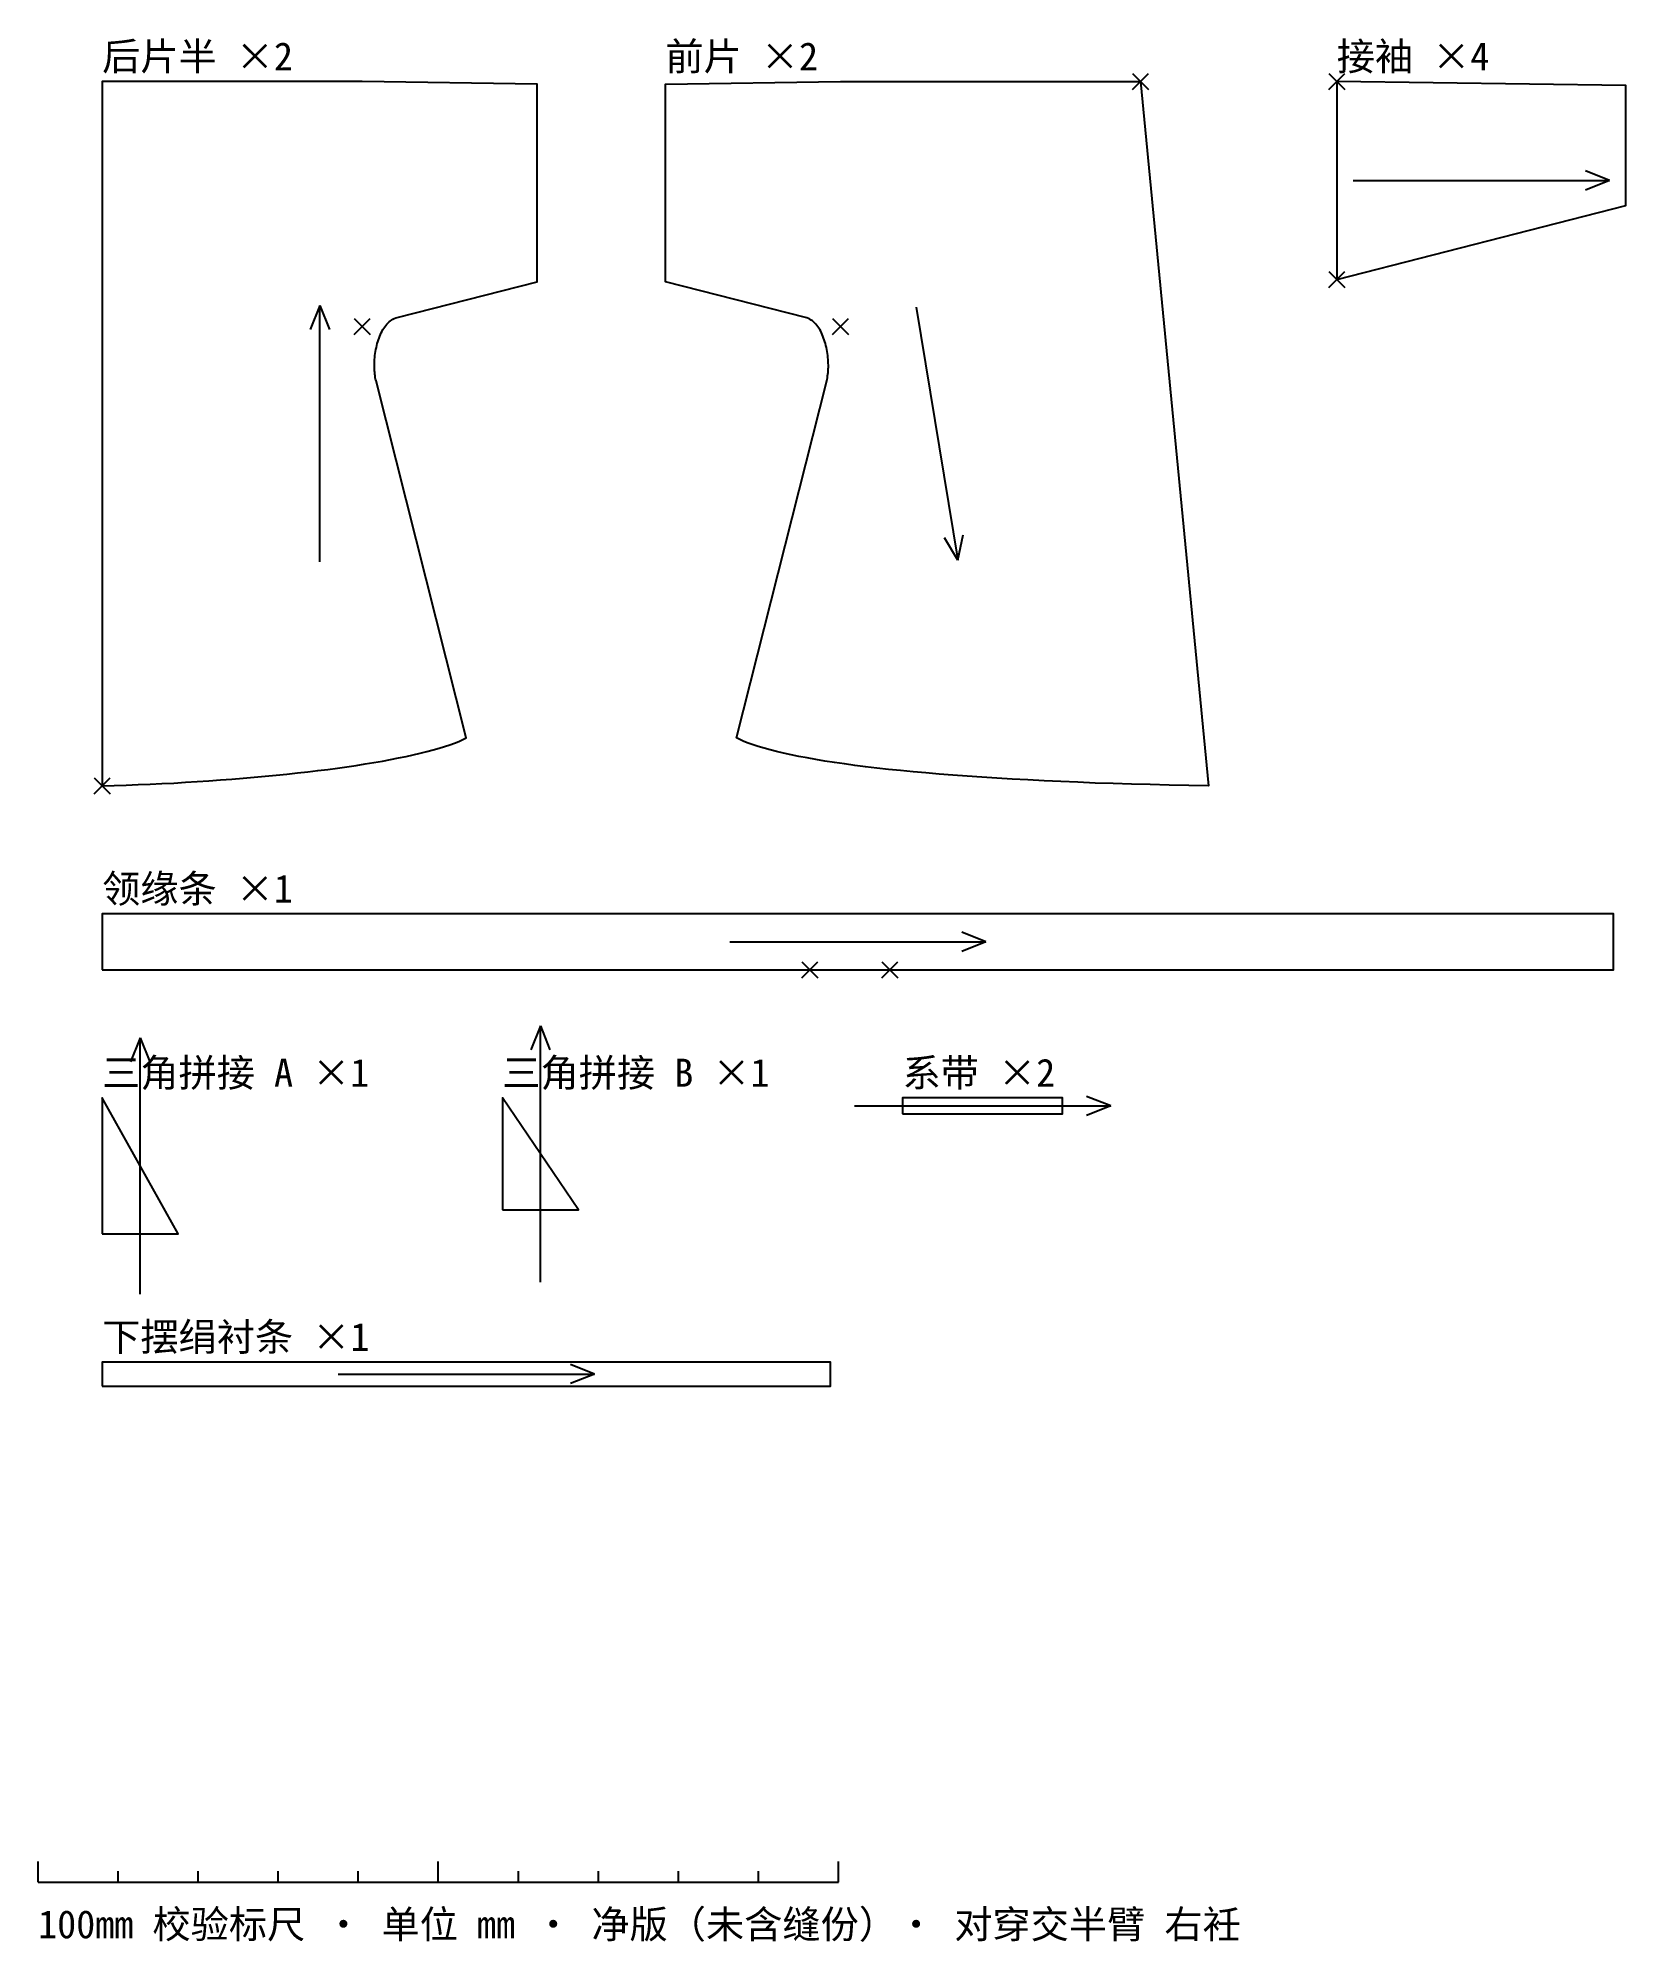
# Model space of a CAD drawing. Header units: millimetres. Extents: x 40 to 2024, y -135 to 2244.
import ezdxf

# ---------------------------------------------------------------- set-up
doc = ezdxf.new("R2010")
doc.units = ezdxf.units.MM
for name, color, linetype in [('CUT_轮廓', 7, 'Continuous'), ('DIM_标注', 4, 'Continuous'), ('GRAIN_布纹', 8, 'Continuous'), ('NOTCH_刀口', 1, 'Continuous'), ('TEXT_文字', 3, 'Continuous')]:
    doc.layers.add(name, color=color, linetype=linetype)
doc.styles.add('CN', font='simsun.ttc')

msp = doc.modelspace()

# ---------------------------------------------------------------- linework, layer by layer
at = {"layer": 'CUT_轮廓'}
for points in [[(120, 1310), (135, 1310.4), (150, 1310.9), (164.9, 1311.5), (179.9, 1312.1), (194.7, 1312.8), (209.5, 1313.5), (224.2, 1314.4), (238.8, 1315.3), (253.3, 1316.2), (267.7, 1317.3), (282, 1318.4), (296.1, 1319.5), (310, 1320.7), (323.8, 1322), (337.4, 1323.3), (350.7, 1324.6), (363.9, 1326.1), (376.8, 1327.5), (389.5, 1329.1), (401.9, 1330.6), (414, 1332.2), (425.9, 1333.9), (437.4, 1335.6), (448.7, 1337.4), (459.6, 1339.2), (470.2, 1341), (480.4, 1342.8), (490.3, 1344.8), (499.7, 1346.7), (508.8, 1348.7), (517.5, 1350.7), (525.8, 1352.7), (533.6, 1354.8), (541, 1356.9), (547.9, 1359), (554.3, 1361.2), (560.2, 1363.3), (565.7, 1365.5), (570.6, 1367.8), (575, 1370), (462.2, 1816.1), (461.7, 1818), (461.3, 1820), (461, 1822.1), (460.7, 1824.2), (460.5, 1826.4), (460.3, 1828.6), (460.2, 1830.9), (460.1, 1833.3), (460.1, 1835.6), (460.2, 1838), (460.3, 1840.5), (460.4, 1842.9), (460.7, 1845.4), (460.9, 1847.9), (461.3, 1850.3), (461.6, 1852.8), (462.1, 1855.3), (462.6, 1857.7), (463.1, 1860.2), (463.8, 1862.5), (464.4, 1864.9), (465.2, 1867.2), (466, 1869.5), (466.8, 1871.7), (467.7, 1873.9), (468.7, 1876), (469.7, 1878), (470.8, 1880), (471.9, 1881.8), (473.2, 1883.6), (474.4, 1885.3), (475.7, 1886.9), (477.1, 1888.3), (478.6, 1889.7), (480.1, 1890.9), (481.7, 1892), (483.3, 1893), (485, 1893.9), (486.8, 1894.6), (488.6, 1895.1), (663.7, 1939.8), (663.7, 2186.9), (445, 2190), (170, 2190), (120, 2190)], [(1417.4, 2190), (1502.4, 1310), (1477.5, 1310.4), (1453.2, 1310.9), (1429.3, 1311.5), (1406, 1312.1), (1383.1, 1312.8), (1360.8, 1313.5), (1339, 1314.4), (1317.7, 1315.3), (1296.9, 1316.2), (1276.6, 1317.3), (1256.9, 1318.4), (1237.6, 1319.5), (1218.9, 1320.7), (1200.7, 1322), (1183, 1323.3), (1165.8, 1324.6), (1149.2, 1326.1), (1133.1, 1327.5), (1117.5, 1329.1), (1102.4, 1330.6), (1087.9, 1332.2), (1073.8, 1333.9), (1060.3, 1335.6), (1047.4, 1337.4), (1034.9, 1339.2), (1023, 1341), (1011.6, 1342.8), (1000.8, 1344.8), (990.5, 1346.7), (980.7, 1348.7), (971.4, 1350.7), (962.7, 1352.7), (954.5, 1354.8), (946.9, 1356.9), (939.8, 1359), (933.2, 1361.2), (927.2, 1363.3), (921.7, 1365.5), (916.8, 1367.8), (912.4, 1370), (1025.2, 1816.1), (1025.7, 1818), (1026.1, 1820), (1026.4, 1822.1), (1026.7, 1824.2), (1026.9, 1826.4), (1027.1, 1828.6), (1027.2, 1830.9), (1027.3, 1833.3), (1027.3, 1835.6), (1027.2, 1838), (1027.1, 1840.5), (1027, 1842.9), (1026.7, 1845.4), (1026.5, 1847.9), (1026.1, 1850.3), (1025.8, 1852.8), (1025.3, 1855.3), (1024.8, 1857.7), (1024.3, 1860.2), (1023.6, 1862.5), (1023, 1864.9), (1022.2, 1867.2), (1021.4, 1869.5), (1020.6, 1871.7), (1019.7, 1873.9), (1018.7, 1876), (1017.7, 1878), (1016.6, 1880), (1015.5, 1881.8), (1014.2, 1883.6), (1013, 1885.3), (1011.7, 1886.9), (1010.3, 1888.3), (1008.8, 1889.7), (1007.3, 1890.9), (1005.7, 1892), (1004.1, 1893), (1002.4, 1893.9), (1000.6, 1894.6), (998.8, 1895.1), (823.7, 1939.8), (823.7, 2186.9), (1042.4, 2190), (1417.4, 2190)], [(1662.4, 1942.8), (2023.7, 2035), (2023.7, 2185), (1662.4, 2190)], [(120, 1080), (2008.2, 1080), (2008.2, 1150), (120, 1150)], [(120, 750), (215, 750), (120, 920)], [(620, 780), (715, 780), (620, 920)], [(1120, 900), (1320, 900), (1320, 920), (1120, 920)], [(120, 560), (1030, 560), (1030, 590), (120, 590)]]:
    msp.add_lwpolyline(points, close=True, dxfattribs=at)
at = {"layer": 'DIM_标注'}
for p, q in [((40, -60), (40, -34)), ((140, -60), (140, -46)), ((240, -60), (240, -46)), ((340, -60), (340, -46)), ((440, -60), (440, -46)), ((540, -60), (540, -34)), ((640, -60), (640, -46)), ((740, -60), (740, -46)), ((840, -60), (840, -46)), ((940, -60), (940, -46)), ((1040, -60), (1040, -34)), ((40, -60), (1040, -60))]:
    msp.add_line(p, q, dxfattribs=at)
at = {"layer": 'GRAIN_布纹'}
for p, q in [((2003.1, 2066.4), (1973.1, 2078.4)), ((1683.1, 2066.4), (2003.1, 2066.4)), ((2003.1, 2066.4), (1973.1, 2054.4)), ((391.9, 1910), (379.9, 1880)), ((391.9, 1590), (391.9, 1910)), ((391.9, 1910), (403.9, 1880)), ((1137.2, 1907.9), (1188.9, 1592.1)), ((1188.9, 1592.1), (1172.2, 1619.8)), ((1188.9, 1592.1), (1195.9, 1623.6)), ((1224.1, 1115), (1194.1, 1127)), ((904.1, 1115), (1224.1, 1115)), ((1224.1, 1115), (1194.1, 1103)), ((667.5, 1010), (655.5, 980)), ((667.5, 690), (667.5, 1010)), ((667.5, 1010), (679.5, 980)), ((167.5, 995), (155.5, 965)), ((167.5, 675), (167.5, 995)), ((167.5, 995), (179.5, 965)), ((1060, 910), (1380, 910)), ((1380, 910), (1350, 922)), ((1380, 910), (1350, 898)), ((415, 575), (735, 575)), ((735, 575), (705, 587)), ((735, 575), (705, 563))]:
    msp.add_line(p, q, dxfattribs=at)
at = {"layer": 'NOTCH_刀口'}
for p, q in [((1407.4, 2180), (1427.4, 2200)), ((1407.4, 2200), (1427.4, 2180)), ((1652.4, 2180), (1672.4, 2200)), ((1652.4, 2200), (1672.4, 2180)), ((1652.4, 1932.8), (1672.4, 1952.8)), ((1652.4, 1952.8), (1672.4, 1932.8)), ((435, 1874), (455, 1894)), ((435, 1894), (455, 1874)), ((1032.4, 1874), (1052.4, 1894)), ((1032.4, 1894), (1052.4, 1874)), ((110, 1300), (130, 1320)), ((110, 1320), (130, 1300)), ((994.1, 1070), (1014.1, 1090)), ((994.1, 1090), (1014.1, 1070)), ((1094.1, 1070), (1114.1, 1090)), ((1094.1, 1090), (1114.1, 1070))]:
    msp.add_line(p, q, dxfattribs=at)

# ---------------------------------------------------------------- texts
at = {"layer": 'TEXT_文字', "style": 'CN'}
for s, p in [('后片半 ×2', (120, 2204)), ('前片 ×2', (823.7, 2204)), ('接袖 ×4', (1662.4, 2204)), ('领缘条 ×1', (120, 1164)), ('三角拼接 A ×1', (120, 934)), ('三角拼接 B ×1', (620, 934)), ('系带 ×2', (1120, 934)), ('下摆绢衬条 ×1', (120, 604)), ('100mm 校验标尺 · 单位 mm · 净版（未含缝份）· 对穿交半臂 右衽', (40, -130))]:
    msp.add_text(s, height=35, dxfattribs=at).set_placement(p)

doc.saveas('drawing.dxf')
